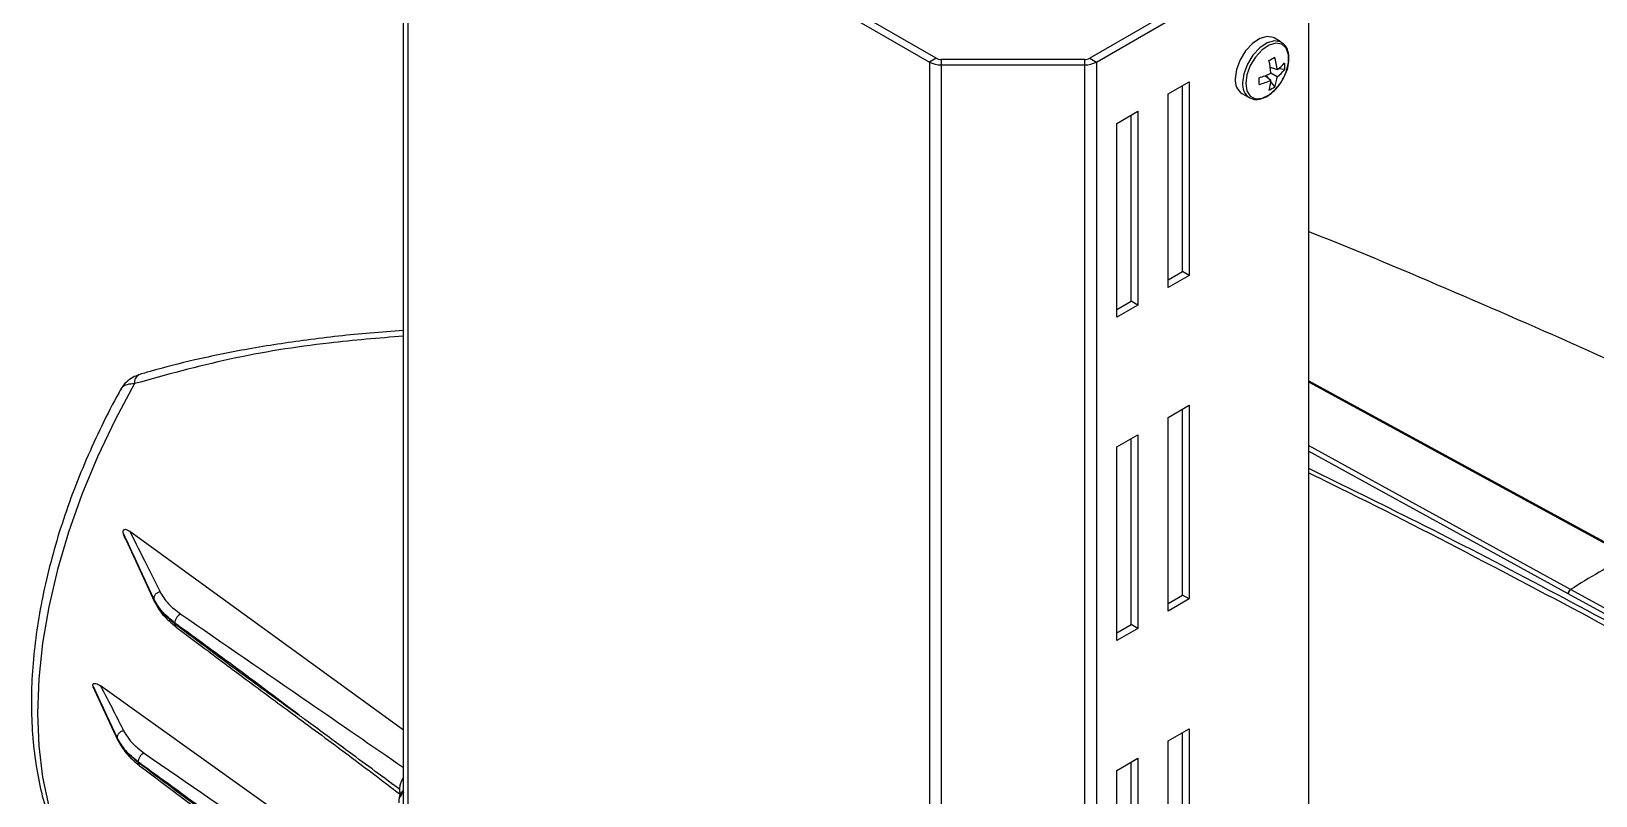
# Model space of a CAD drawing. Extents: x 17.1 to 113.1, y 3.8 to 84.5.
# Drawn here: x 18.38 to 24.97, y 69.19 to 72.41 of the extents above; entities that cross this region are included whole.
import ezdxf

# ---------------------------------------------------------------- set-up
doc = ezdxf.new("R2010")
doc.units = 0
doc.header["$MEASUREMENT"] = 0
doc.layers.add('OBJECT', color=7, linetype='CONTINUOUS')

msp = doc.modelspace()

# ---------------------------------------------------------------- linework, layer by layer
at = {"layer": 'OBJECT'}
for p, q in [((19.9506, 68.0438), (19.9506, 73.5759)), ((22.195, 72.2961), (19.9994, 73.5636)), ((19.9711, 73.5473), (22.1668, 72.2798)), ((19.9711, 68.0152), (19.9711, 73.5473)), ((23.6463, 72.7605), (22.8419, 72.2961)), ((22.8702, 72.2798), (23.6746, 72.7441)), ((23.763, 72.6931), (23.763, 67.3652)), ((23.649, 72.3636), (23.6184, 72.3813)), ((22.195, 72.2961), (22.1668, 72.2798)), ((22.8419, 72.2961), (22.8702, 72.2798)), ((22.1668, 72.2798), (22.1668, 66.7477)), ((22.2162, 72.291), (22.2162, 72.2679)), ((22.8207, 72.291), (22.2162, 72.291)), ((22.2162, 72.2679), (22.2162, 66.7359)), ((22.2162, 72.2679), (22.8207, 72.2679)), ((22.8207, 72.291), (22.8207, 72.2679)), ((22.8207, 72.2679), (22.8207, 66.7359)), ((22.8702, 72.2798), (22.8702, 66.7477)), ((23.6026, 72.2587), (23.6313, 72.2479)), ((23.6171, 72.2533), (23.6031, 72.2549)), ((23.6313, 72.218), (23.6054, 72.2329)), ((23.6633, 72.2478), (23.6359, 72.251)), ((23.1726, 72.1456), (23.2609, 72.1967)), ((23.2327, 71.3965), (23.2327, 72.1803)), ((23.2609, 72.1967), (23.2609, 71.3801)), ((23.5817, 72.2225), (23.6054, 72.203)), ((23.5936, 72.2127), (23.5852, 72.2239)), ((23.6214, 72.1754), (23.6049, 72.1975)), ((23.1726, 71.3291), (23.1726, 72.1456)), ((23.4834, 72.1475), (23.514, 72.1298)), ((22.9569, 72.0211), (23.0453, 72.0722)), ((23.017, 71.272), (23.017, 72.0558)), ((23.0453, 72.0722), (23.0453, 71.2556)), ((22.9569, 71.2046), (22.9569, 72.0211)), ((23.1726, 71.3618), (23.2327, 71.3965)), ((23.2609, 71.3801), (23.1726, 71.3291)), ((23.2609, 71.3801), (23.2327, 71.3965)), ((22.9569, 71.2373), (23.017, 71.272)), ((23.0453, 71.2556), (22.9569, 71.2046)), ((23.0453, 71.2556), (23.017, 71.272)), ((25.118, 70.1969), (23.763, 70.9355)), ((23.763, 70.9312), (25.111, 70.1965)), ((23.1726, 70.782), (23.2609, 70.833)), ((23.1726, 69.9655), (23.1726, 70.782)), ((23.2327, 70.0328), (23.2327, 70.8167)), ((23.2609, 70.833), (23.2609, 70.0165)), ((22.9569, 70.6575), (23.0453, 70.7085)), ((22.9569, 69.841), (22.9569, 70.6575)), ((23.017, 69.9083), (23.017, 70.6922)), ((23.0453, 70.7085), (23.0453, 69.892)), ((24.8677, 70.0561), (23.763, 70.6628)), ((24.8579, 70.0382), (23.763, 70.6395)), ((18.781, 70.2677), (18.9026, 70.004)), ((18.7981, 70.3018), (19.9506, 69.4651)), ((25.8501, 69.5172), (24.8677, 70.0561)), ((18.8988, 70.0187), (18.8988, 70.015)), ((23.1726, 69.9981), (23.2327, 70.0328)), ((23.2609, 70.0165), (23.1726, 69.9655)), ((23.2609, 70.0165), (23.2327, 70.0328)), ((24.858, 70.0381), (24.8579, 70.0382)), ((25.8469, 69.4955), (24.858, 70.0381)), ((18.9878, 69.915), (18.9878, 69.9127)), ((22.9569, 69.8736), (23.017, 69.9083)), ((23.0453, 69.892), (22.9569, 69.841)), ((23.0453, 69.892), (23.017, 69.9083)), ((18.6496, 69.6326), (18.7483, 69.42)), ((19.9481, 68.7408), (18.6754, 69.6497)), ((23.1726, 69.4184), (23.2609, 69.4694)), ((23.2609, 69.4694), (23.2609, 68.6529)), ((18.7445, 69.4323), (18.7445, 69.4314)), ((23.1726, 68.6019), (23.1726, 69.4184)), ((23.2327, 68.6692), (23.2327, 69.4531)), ((22.9569, 69.2939), (23.0453, 69.3449)), ((23.0453, 69.3449), (23.0453, 68.5284)), ((18.8334, 69.3294), (18.8334, 69.3283)), ((22.9569, 68.4774), (22.9569, 69.2939)), ((23.017, 68.5447), (23.017, 69.3286)), ((19.9342, 69.2146), (19.9342, 69.2144))]:
    msp.add_line(p, q, dxfattribs=at)
at = {"layer": 'OBJECT', "flags": 128}
for points in [[(23.6184, 72.3813), (23.6155, 72.3828), (23.5892, 72.3875), (23.5587, 72.3788), (23.5274, 72.3577), (23.4986, 72.3266), (23.4755, 72.2886), (23.4606, 72.2481), (23.4554, 72.2093)], [(23.649, 72.3636), (23.6462, 72.3651), (23.6199, 72.3698), (23.5894, 72.3611), (23.5581, 72.34), (23.5293, 72.3088), (23.5062, 72.2709), (23.4913, 72.2304), (23.4861, 72.1916)], [(23.6646, 72.2242), (23.6702, 72.2379), (23.68, 72.2763), (23.68, 72.3109), (23.6702, 72.338), (23.6518, 72.3547), (23.6267, 72.3591), (23.5977, 72.3508), (23.5678, 72.3307), (23.5404, 72.301), (23.5183, 72.2648), (23.5041, 72.2262), (23.4991, 72.1892), (23.4991, 72.1892)], [(23.4991, 72.1892), (23.5041, 72.1579), (23.5183, 72.1357), (23.5404, 72.125), (23.5678, 72.1269), (23.5977, 72.1413), (23.6267, 72.1666), (23.6426, 72.186)], [(18.8184, 70.9241), (18.736, 70.7712), (18.6618, 70.6153), (18.5963, 70.4574), (18.54, 70.2988), (18.4934, 70.1406), (18.4567, 69.984), (18.4304, 69.8302), (18.4145, 69.6803), (18.4092, 69.5355), (18.4145, 69.3968), (18.4304, 69.2653), (18.4567, 69.1419), (18.4934, 69.0276), (18.54, 68.9232), (18.5963, 68.8296), (18.6618, 68.7473), (18.736, 68.6771), (18.742, 68.6722)]]:
    msp.add_lwpolyline(points, dxfattribs=at)
at = {"layer": 'OBJECT'}
for centre, radius, start, end in [((22.2154, 72.3343), 0.0433, 241.95847, 271.14417), ((22.8216, 72.3343), 0.0433, 268.8552, 298.0406), ((22.9017, 73.5187), 1.4154, 299.4314, 300.56323), ((23.3838, 72.2277), 0.2484, 4.66075, 16.89514), ((22.2142, 72.3689), 0.101, 241.96011, 271.14381), ((22.8227, 72.3689), 0.101, 268.8562, 298.03996), ((23.4674, 72.5139), 0.313, 286.33246, 296.16218), ((23.2931, 72.212), 0.313, 3.8356, 13.66582), ((23.5466, 72.3773), 0.1546, 303.22681, 318.97316), ((23.5526, 72.3341), 0.1404, 304.12638, 322.04371), ((23.524, 72.2618), 0.14, 354.26697, 5.73303), ((23.5198, 72.2012), 0.0649, 172.85328, 235.83436), ((23.5507, 72.1836), 0.0651, 172.91235, 235.26273), ((22.141, 72.1995), 1.4145, 359.43366, 0.56634), ((23.4991, 72.4275), 0.2484, 283.10277, 295.3369), ((23.451, 72.2117), 0.1547, 341.025, 356.76984), ((23.5397, 72.289), 0.1399, 294.26387, 305.73076), ((23.4913, 72.2281), 0.1404, 337.95508, 355.87045), ((23.4633, 72.315), 0.2208, 324.28141, 335.72397), ((18.8537, 70.9303), 0.0359, 119.04692, 190.09684), ((26.5758, 67.3781), 3.1763, 117.46269, 122.53193), ((24.8805, 70.0376), 0.0225, 124.78516, 178.62061)]:
    msp.add_arc(centre, radius, start, end, dxfattribs=at)
for centre, major_axis, start_param, end_param in [((18.031, 71.092), (-0.7659, 2.3851), 4.306012, 4.30714), ((17.7808, 71.2442), (-0.7463, 2.324), 3.893388, 3.895339)]:
    msp.add_ellipse(centre, major_axis=major_axis, ratio=0.199933, start_param=start_param, end_param=end_param, dxfattribs=at)
for points, knots in [([(23.6526, 72.2029), (23.6573, 72.2109), (23.6691, 72.2308), (23.6794, 72.2654), (23.683, 72.3024), (23.6764, 72.333), (23.6641, 72.3544), (23.6523, 72.3602), (23.6481, 72.3622)], [0, 0, 0, 0, 0.133483, 0.330363, 0.528983, 0.730571, 0.905584, 1, 1, 1, 1]), ([(23.5139, 72.1306), (23.521, 72.1273), (23.5361, 72.1202), (23.5636, 72.1234), (23.5927, 72.1361), (23.6212, 72.1594), (23.6422, 72.183), (23.6506, 72.199), (23.6526, 72.2029)], [0, 0, 0, 0, 0.164719, 0.346467, 0.536488, 0.735588, 0.936021, 1, 1, 1, 1]), ([(26.431, 70.3513), (26.3434, 70.3961), (26.0605, 70.5406), (25.5769, 70.7727), (24.9811, 71.0482), (24.3807, 71.31), (23.9744, 71.4821), (23.7675, 71.5636), (23.763, 71.5654)], [0, 0, 0, 0, 0.100493, 0.324349, 0.548083, 0.771657, 0.995036, 1, 1, 1, 1]), ([(19.9506, 71.1245), (19.8459, 71.1158), (19.5976, 71.0951), (19.2157, 71.0344), (18.9508, 70.9608), (18.8184, 70.9241)], [0, 0, 0, 0, 0.267036, 0.633641, 1, 1, 1, 1]), ([(19.9506, 71.1476), (19.9041, 71.1445), (19.7671, 71.1355), (19.549, 71.1102), (19.3022, 71.0727), (19.0821, 71.0279), (18.9296, 70.9892), (18.8522, 70.9664), (18.8363, 70.9617)], [0, 0, 0, 0, 0.12024, 0.354778, 0.574557, 0.779582, 0.954953, 1, 1, 1, 1]), ([(18.8366, 70.9612), (18.8277, 70.9581), (18.8078, 70.9512), (18.7824, 70.9304), (18.7648, 70.9112), (18.7592, 70.8978), (18.7583, 70.8957)], [0, 0, 0, 0, 0.257467, 0.577044, 0.932229, 1, 1, 1, 1]), ([(18.8184, 70.9241), (18.8076, 70.9232), (18.7856, 70.9215), (18.7658, 70.9103), (18.7611, 70.8991), (18.7596, 70.8953)], [0, 0, 0, 0, 0.392208, 0.7928, 1, 1, 1, 1]), ([(18.7579, 70.8962), (18.7562, 70.8932), (18.7286, 70.8442), (18.6794, 70.7472), (18.6137, 70.6047), (18.5558, 70.4605), (18.5056, 70.3155), (18.4636, 70.1707), (18.4301, 70.0268), (18.4052, 69.8847), (18.3893, 69.7452), (18.3824, 69.6092), (18.3849, 69.4774), (18.3966, 69.3507), (18.4178, 69.2299), (18.4484, 69.1159), (18.4882, 69.0096), (18.5371, 68.9119), (18.5944, 68.8233), (18.6603, 68.7456), (18.7116, 68.6944), (18.7427, 68.6724), (18.7471, 68.6693)], [0, 0, 0, 0, 0.003666, 0.058545, 0.113449, 0.168377, 0.223344, 0.278361, 0.333441, 0.388592, 0.443822, 0.499132, 0.554514, 0.609946, 0.665364, 0.720681, 0.775777, 0.83051, 0.884738, 0.938365, 0.991378, 1, 1, 1, 1]), ([(23.763, 70.5676), (23.9156, 70.4929), (24.4148, 70.2487), (25.2529, 69.8028), (25.938, 69.4129), (26.276, 69.2205)], [0, 0, 0, 0, 0.182357, 0.596483, 1, 1, 1, 1]), ([(26.2832, 69.1933), (26.0863, 69.3064), (25.6908, 69.5337), (25.098, 69.8595), (24.4996, 70.1764), (24.0551, 70.4056), (23.8079, 70.5264), (23.763, 70.5484)], [0, 0, 0, 0, 0.234374, 0.470784, 0.705435, 0.94652, 1, 1, 1, 1]), ([(18.7712, 70.2925), (18.7708, 70.2944), (18.7702, 70.2976), (18.7703, 70.3021), (18.7711, 70.3053), (18.7724, 70.3076), (18.7745, 70.3093), (18.7779, 70.3104), (18.7864, 70.3095), (18.7931, 70.3051), (18.7981, 70.3018)], [0, 0, 0, 0, 0.113364, 0.188717, 0.241998, 0.295663, 0.342489, 0.417958, 0.560438, 1, 1, 1, 1]), ([(18.8988, 70.0187), (18.875, 70.0698), (18.8324, 70.161), (18.7899, 70.2523), (18.7712, 70.2925)], [0, 0, 0, 0, 0.559998, 1, 1, 1, 1]), ([(18.781, 70.2677), (18.7807, 70.2681), (18.7766, 70.2744), (18.7741, 70.2824), (18.7717, 70.2899)], [0, 0, 0, 0, 0.059771, 1, 1, 1, 1]), ([(18.7717, 70.2899), (18.7955, 70.2386), (18.8378, 70.1468), (18.8802, 70.0553), (18.8988, 70.015)], [0, 0, 0, 0, 0.559997, 1, 1, 1, 1]), ([(18.7981, 70.3018), (18.8221, 70.2541), (18.865, 70.1689), (18.907, 70.0835), (18.9255, 70.046)], [0, 0, 0, 0, 0.560013, 1, 1, 1, 1]), ([(24.8579, 70.0382), (24.858, 70.0394), (24.8581, 70.0414), (24.8591, 70.0449), (24.8609, 70.0488), (24.8638, 70.0531), (24.8664, 70.0551), (24.8677, 70.0561)], [0, 0, 0, 0, 0.179539, 0.32298, 0.500796, 0.759303, 1, 1, 1, 1]), ([(18.9255, 70.046), (18.9221, 70.0451), (18.9169, 70.0438), (18.9107, 70.0399), (18.9064, 70.0363), (18.903, 70.0321), (18.8997, 70.0262), (18.8991, 70.0217), (18.8988, 70.0187)], [0, 0, 0, 0, 0.239573, 0.368432, 0.5, 0.63156, 0.76042, 1, 1, 1, 1]), ([(18.9878, 69.915), (18.9684, 69.931), (18.9298, 69.9629), (18.9091, 70.0001), (18.8988, 70.0187)], [0, 0, 0, 0, 0.499961, 1, 1, 1, 1]), ([(18.8988, 70.015), (18.9091, 69.9966), (18.9298, 69.96), (18.9684, 69.9285), (18.9878, 69.9127)], [0, 0, 0, 0, 0.500039, 1, 1, 1, 1]), ([(18.8988, 70.015), (18.8991, 70.0122), (18.8995, 70.0081), (18.9019, 70.005), (18.9026, 70.004)], [0, 0, 0, 0, 0.695925, 1, 1, 1, 1]), ([(18.9004, 70.0074), (18.9114, 69.9878), (18.9331, 69.9489), (18.9734, 69.9153), (18.9936, 69.8986)], [0, 0, 0, 0, 0.50137, 1, 1, 1, 1]), ([(18.9026, 70.004), (18.9028, 70.0038), (18.9038, 70.0023), (18.9061, 70.0004), (18.9086, 69.9991), (18.9096, 69.9986)], [0, 0, 0, 0, 0.096936, 0.624249, 1, 1, 1, 1]), ([(18.9255, 70.046), (18.9359, 70.0291), (18.9565, 69.9955), (18.9939, 69.967), (19.0126, 69.9527)], [0, 0, 0, 0, 0.501105, 1, 1, 1, 1]), ([(19.0126, 69.9527), (19.0094, 69.951), (19.0046, 69.9482), (18.9987, 69.9423), (18.9948, 69.937), (18.9916, 69.9314), (18.9885, 69.9238), (18.9881, 69.9185), (18.9878, 69.915)], [0, 0, 0, 0, 0.239485, 0.368378, 0.5, 0.631622, 0.760513, 1, 1, 1, 1]), ([(19.0126, 69.9527), (19.1929, 69.8288), (19.5061, 69.6136), (19.8182, 69.3978), (19.9506, 69.3063)], [0, 0, 0, 0, 0.575705, 1, 1, 1, 1]), ([(19.5104, 69.5277), (19.4128, 69.6013), (19.2386, 69.7328), (19.0644, 69.8593), (18.9878, 69.915)], [0, 0, 0, 0, 0.560064, 1, 1, 1, 1]), ([(18.9878, 69.9127), (19.0853, 69.8396), (19.2595, 69.7092), (19.4337, 69.5831), (19.5104, 69.5277)], [0, 0, 0, 0, 0.559937, 1, 1, 1, 1]), ([(18.9878, 69.9127), (18.9881, 69.9096), (18.9885, 69.9049), (18.9913, 69.9004), (18.9933, 69.899), (18.9942, 69.8983)], [0, 0, 0, 0, 0.508253, 0.781805, 1, 1, 1, 1]), ([(18.9941, 69.8982), (19.0386, 69.8645), (19.1371, 69.7898), (19.3, 69.6685), (19.492, 69.5265), (19.7085, 69.3667), (19.8599, 69.2523), (19.9383, 69.1931)], [0, 0, 0, 0, 0.141855, 0.314113, 0.516775, 0.749835, 1, 1, 1, 1]), ([(18.643, 69.6518), (18.6429, 69.6528), (18.6428, 69.6548), (18.6436, 69.6574), (18.6454, 69.6596), (18.6493, 69.6611), (18.6595, 69.6599), (18.6687, 69.6541), (18.6754, 69.6497)], [0, 0, 0, 0, 0.052382, 0.104943, 0.166385, 0.263155, 0.457421, 1, 1, 1, 1]), ([(18.7445, 69.4323), (18.7255, 69.4733), (18.6917, 69.5465), (18.6579, 69.6196), (18.643, 69.6518)], [0, 0, 0, 0, 0.560003, 1, 1, 1, 1]), ([(18.6499, 69.6329), (18.6487, 69.6346), (18.6464, 69.638), (18.6442, 69.6435), (18.6436, 69.647), (18.6433, 69.6485)], [0, 0, 0, 0, 0.389877, 0.751197, 1, 1, 1, 1]), ([(18.6433, 69.6485), (18.6622, 69.608), (18.6959, 69.5357), (18.7296, 69.4633), (18.7445, 69.4314)], [0, 0, 0, 0, 0.560005, 1, 1, 1, 1]), ([(18.6754, 69.6497), (18.6938, 69.6145), (18.7266, 69.5515), (18.7582, 69.4883), (18.7721, 69.4605)], [0, 0, 0, 0, 0.560034, 1, 1, 1, 1]), ([(19.9299, 69.2177), (19.9295, 69.218), (19.8558, 69.2725), (19.7296, 69.3658), (19.5904, 69.4685), (19.5243, 69.5174), (19.5108, 69.5274), (19.5104, 69.5277)], [0, 0, 0, 0, 0.002464, 0.527441, 0.903158, 0.997088, 1, 1, 1, 1]), ([(18.7721, 69.4605), (18.7686, 69.4596), (18.7632, 69.4583), (18.7568, 69.4543), (18.7523, 69.4505), (18.7488, 69.4461), (18.7454, 69.4401), (18.7448, 69.4354), (18.7445, 69.4323)], [0, 0, 0, 0, 0.239579, 0.368437, 0.5, 0.631566, 0.760425, 1, 1, 1, 1]), ([(18.8334, 69.3294), (18.8141, 69.3452), (18.7755, 69.3769), (18.7548, 69.4139), (18.7445, 69.4323)], [0, 0, 0, 0, 0.499957, 1, 1, 1, 1]), ([(18.7445, 69.4314), (18.7548, 69.4129), (18.7755, 69.376), (18.8141, 69.3442), (18.8334, 69.3283)], [0, 0, 0, 0, 0.500043, 1, 1, 1, 1]), ([(18.7445, 69.4314), (18.7448, 69.4285), (18.7452, 69.4243), (18.7477, 69.421), (18.7484, 69.42)], [0, 0, 0, 0, 0.694979, 1, 1, 1, 1]), ([(18.7462, 69.4235), (18.7571, 69.4039), (18.7789, 69.3647), (18.8191, 69.331), (18.8392, 69.3142)], [0, 0, 0, 0, 0.501298, 1, 1, 1, 1]), ([(18.7484, 69.42), (18.7486, 69.4198), (18.7496, 69.4182), (18.7519, 69.4163), (18.7545, 69.415), (18.7555, 69.4145)], [0, 0, 0, 0, 0.096683, 0.633209, 1, 1, 1, 1]), ([(18.7721, 69.4605), (18.7823, 69.4437), (18.8027, 69.41), (18.8397, 69.3814), (18.8582, 69.3671)], [0, 0, 0, 0, 0.5007266, 1, 1, 1, 1]), ([(18.8582, 69.3671), (18.8551, 69.3653), (18.8502, 69.3626), (18.8444, 69.3567), (18.8404, 69.3514), (18.8372, 69.3458), (18.8342, 69.3382), (18.8337, 69.3329), (18.8334, 69.3294)], [0, 0, 0, 0, 0.2394857, 0.3683804, 0.4999968, 0.631618, 0.7605141, 1, 1, 1, 1]), ([(18.8582, 69.3671), (19.0435, 69.2397), (19.3743, 69.0121), (19.7039, 68.784), (19.849, 68.6836)], [0, 0, 0, 0, 0.560008, 1, 1, 1, 1]), ([(19.3478, 68.9488), (19.2518, 69.0211), (19.0803, 69.1502), (18.9088, 69.2747), (18.8334, 69.3294)], [0, 0, 0, 0, 0.560058, 1, 1, 1, 1]), ([(18.8334, 69.3283), (18.9294, 69.2563), (19.1009, 69.1277), (19.2724, 69.0034), (19.3478, 68.9488)], [0, 0, 0, 0, 0.5599417, 1, 1, 1, 1]), ([(18.8334, 69.3283), (18.8337, 69.3252), (18.8342, 69.3205), (18.837, 69.316), (18.839, 69.3146), (18.8398, 69.3139)], [0, 0, 0, 0, 0.508254, 0.781796, 1, 1, 1, 1]), ([(18.8398, 69.3138), (18.8855, 69.2792), (18.9868, 69.2024), (19.1542, 69.0776), (19.3515, 68.9316), (19.5749, 68.7666), (19.7314, 68.6483), (19.8128, 68.5867)], [0, 0, 0, 0, 0.141474, 0.313268, 0.515383, 0.747816, 1, 1, 1, 1]), ([(19.9342, 69.2146), (19.9334, 69.2152), (19.9319, 69.2162), (19.9305, 69.2173), (19.9299, 69.2177)], [0, 0, 0, 0, 0.559993, 1, 1, 1, 1]), ([(19.9299, 69.2177), (19.9307, 69.2171), (19.9321, 69.216), (19.9336, 69.2149), (19.9342, 69.2144)], [0, 0, 0, 0, 0.5599937, 1, 1, 1, 1]), ([(19.9507, 69.2093), (19.9496, 69.2085), (19.9457, 69.2056), (19.9401, 69.1978), (19.9348, 69.1873), (19.9323, 69.1767), (19.9314, 69.1686), (19.9313, 69.162), (19.9316, 69.1585), (19.9317, 69.1565)], [0, 0, 0, 0, 0.0700503, 0.2484412, 0.4743853, 0.6656814, 0.7979083, 0.8858306, 1, 1, 1, 1]), ([(19.9506, 69.2625), (19.9504, 69.2623), (19.946, 69.2569), (19.94, 69.2438), (19.9348, 69.2275), (19.9344, 69.2182), (19.9342, 69.2146)], [0, 0, 0, 0, 0.017705, 0.392503, 0.764509, 1, 1, 1, 1]), ([(19.9342, 69.2144), (19.9344, 69.2097), (19.9348, 69.202), (19.9381, 69.1972), (19.9394, 69.1954)], [0, 0, 0, 0, 0.623001, 1, 1, 1, 1]), ([(19.9506, 69.2001), (19.9506, 69.2), (19.9463, 69.1976), (19.9407, 69.1907), (19.9372, 69.1835), (19.9357, 69.1803)], [0, 0, 0, 0, 0.000813, 0.551691, 1, 1, 1, 1])]:
    msp.add_open_spline(points, degree=3, knots=knots, dxfattribs=at)

doc.saveas('drawing.dxf')
